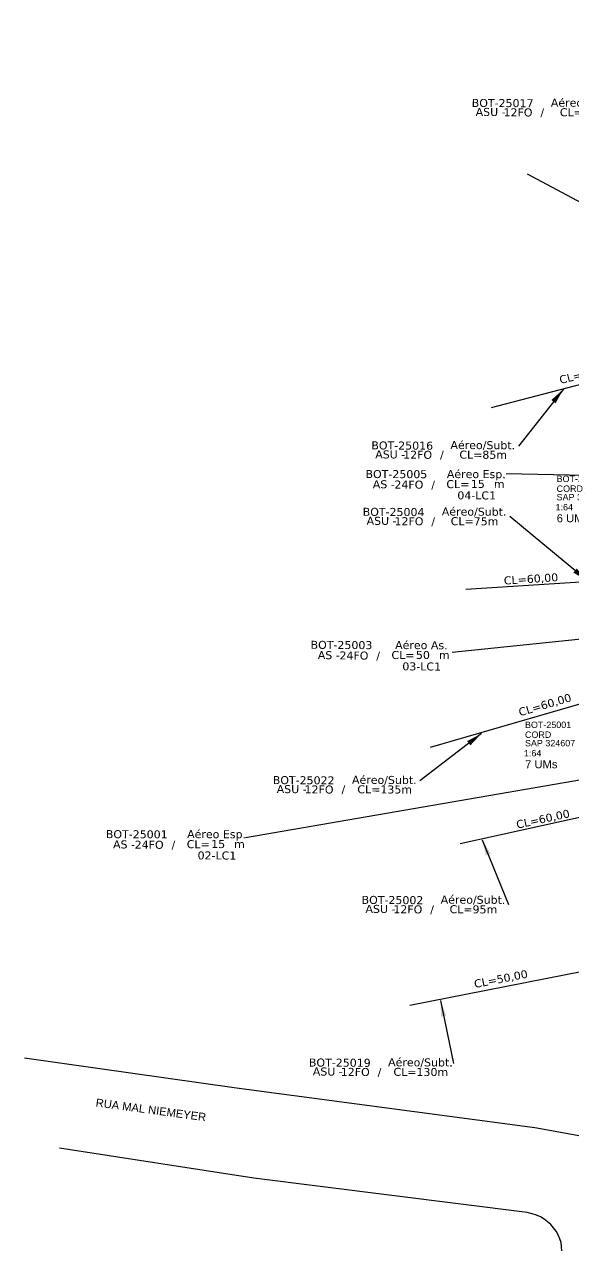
# Model space of a CAD drawing. Extents: x -89 to 749, y 705 to 1299.
# Drawn here: x 55.7 to 124.3, y 812.8 to 965.3 of the extents above; entities that cross this region are included whole.
import ezdxf
from ezdxf.enums import TextEntityAlignment as Align

# ---------------------------------------------------------------- set-up
doc = ezdxf.new("R2010")
doc.units = 0
doc.layers.add("20.0-LEGENDA DOS CDO'S", color=1, linetype='Continuous', lineweight=0)
doc.layers.add('Segmento Logradouro Texto', color=7, linetype='Continuous', lineweight=0)
for name, color, linetype in [('CAP a instalar', 1, 'Continuous'), ('celulas gpon', 7, 'Continuous'), ('label_cabos', 7, 'Continuous'), ('Legenda', 1, 'Continuous'), ('QUADRA', 7, 'Continuous')]:
    doc.layers.add(name, color=color, linetype=linetype)
doc.layers.add('EXTRA', color=50, linetype='Continuous', plot=False)
doc.styles.add('ARIAL', font='arial.ttf')
doc.styles.add('DIGICADE', font='arial.ttf')
doc.styles.add('siredit', font='verdana.ttf')
doc.linetypes.add('FENCELINE1', pattern='A,0.25,-0.1,[133,ltypeshp.shx,S=0.1,R=0,X=-0.1,Y=0],-0.1,1', length=1.45)
doc.dimstyles.new('CC', dxfattribs={"dimtxt": 1, "dimasz": 2, "dimexe": 0.18, "dimexo": 0.0625, "dimgap": 0.09, "dimtad": 0, "dimdec": 0, "dimrnd": 1, "dimzin": 0, "dimdsep": 46, "dimtxsty": 'siredit', "dimblk": 'NONE', "dimcen": 0, "dimse1": 1, "dimse2": 1, "dimsd1": 1, "dimsd2": 1, "dimclrt": 7, "dimadec": 0, "dimazin": 0, "dimtfac": 1, "dimtdec": 0, "dimtofl": 0, "dimtmove": 0, "dimatfit": 3, "dimfxl": 0, "dimtolj": 1, "dimtzin": 0, "dimarcsym": 0})

# ---------------------------------------------------------------- blocks, each defined once
blk = doc.blocks.new('Inst CDOE-8 CAIXA DIST OPT CDOE 48F_8D C_SPL OPTAP')
at = {"layer": "20.0-LEGENDA DOS CDO'S", "color": 0}
for tag, p, style, flags in [('ID_ATIVIDADE', (0.12, 6.47), 'ARIAL', 3), ('FATOR', (7.92, 6.47), 'ARIAL', 1), ('QTDE', (0.23, -0.97), 'DIGICADE', 3)]:
    blk.add_attdef(tag, p, '', height=0.8, rotation=0.118, dxfattribs=dict(at, style=style, flags=flags))
at = {"layer": "20.0-LEGENDA DOS CDO'S", "color": 0, "style": 'ARIAL'}
for tag, p, height in [('CORDOALHA', (0.12, 4.02), 0.8), ('FID', (0.12, 5.25), 0.8), ('SAP', (0.12, 2.96), 0.8), ('1:XX', (-0.01, 1.7), 0.8), ('UMS', (0.14, 0.22), 1)]:
    blk.add_attdef(tag, p, '', height=height, rotation=0.118, dxfattribs=at)
blk.add_attdef('FIBRAS_UTILIZADAS', text='', height=0.8, rotation=0.118, dxfattribs=at).set_placement((13.48, 5.26), align=Align.CENTER)
blk = doc.blocks.new('Inst CB ESP CFOA-SM-AS-80-TS-24')
at = {"layer": 'label_cabos', "color": 0, "style": 'siredit'}
for tag, flags, p in [('ID_ATIVIDADE', 3, (1.31, 2.67)), ('FATOR', 1, (11.56, 2.55))]:
    blk.add_attdef(tag, text='', height=1, rotation=359.69, dxfattribs=dict(at, flags=flags)).set_placement(p, align=Align.MIDDLE_CENTER)
for tag, p in [('DESTINO_CABO', (3.13, 1.26)), ('TIPO_CABO', (13.11, 1.24)), ('TIPO_CABO', (1.76, 0)), ('CABO', (4.69, -0.05)), ('/', (7.71, -0.05)), ('LANCE', (10.81, 0)), ('UND', (15.96, 0)), ('FID', (13.15, -1.41))]:
    blk.add_attdef(tag, text='', height=1, rotation=359.69, dxfattribs=at).set_placement(p, align=Align.MIDDLE_CENTER)
blk.add_attdef('QTDE', (12.43, -0.47), '', height=1, rotation=359.69, dxfattribs=at)
blk = doc.blocks.new('_None')
blk = doc.blocks.new('LEGENDA DOS CABOS')
at = {"layer": 'EXTRA', "color": 0, "style": 'siredit'}
for tag, p in [('ID', (4.6, 0.97)), ('XX', (9.03, 0.97))]:
    blk.add_attdef(tag, text='', height=0.48, rotation=359.69, dxfattribs=at).set_placement(p, align=Align.MIDDLE_CENTER)
at = {"layer": 'Legenda', "color": 0, "style": 'siredit'}
for tag, p in [('TIPO_CABO', (1.31, 0)), ('CABO', (4.69, -0.05)), ('/', (6.81, -0.05)), ('METROS', (10.03, -0.05))]:
    blk.add_attdef(tag, text='', height=0.8, rotation=359.69, dxfattribs=at).set_placement(p, align=Align.MIDDLE_CENTER)
blk = doc.blocks.new('Inst CB AS CFOA-SM-AS-80-TS-24')
at = {"layer": 'label_cabos', "color": 0, "style": 'siredit'}
for tag, flags, p in [('ID_ATIVIDADE', 3, (1.31, 2.67)), ('FATOR', 1, (11.56, 2.55))]:
    blk.add_attdef(tag, text='', height=1, rotation=359.69, dxfattribs=dict(at, flags=flags)).set_placement(p, align=Align.MIDDLE_CENTER)
for tag, p in [('DESTINO_CABO', (3.13, 1.26)), ('TIPO_CABO', (13.11, 1.24)), ('TIPO_CABO', (1.76, 0)), ('CABO', (4.69, -0.05)), ('/', (7.71, -0.05)), ('LANCE', (10.81, 0)), ('UND', (15.96, 0)), ('FID', (13.15, -1.41))]:
    blk.add_attdef(tag, text='', height=1, rotation=359.69, dxfattribs=at).set_placement(p, align=Align.MIDDLE_CENTER)
blk.add_attdef('QTDE', (12.43, -0.47), '', height=1, rotation=359.69, dxfattribs=at)

msp = doc.modelspace()

# ---------------------------------------------------------------- linework, layer by layer
at = {"layer": 'CAP a instalar', "color": 8, "linetype": 'FENCELINE1', "ltscale": 5}
for points in [[(118.49, 946.66), (135.3, 937.71), (146.61, 933.13)], [(145.38, 931.85), (136.64, 923.37), (114, 917.45)], [(110.84, 894.79), (132.99, 896.19), (140.61, 905.91)], [(106.44, 875.03), (140.47, 884.91), (142.37, 864.55)], [(135.45, 868.53), (110.12, 862.97)], [(154.72, 831.8), (151.89, 834.55), (140.72, 845.1), (136.75, 824.66), (127.55, 825.27), (128, 847.53), (103.84, 842.76)]]:
    msp.add_lwpolyline(points, dxfattribs=at)
at = {"layer": 'QUADRA', "color": 4}
for points in [[(55.71, 836.23), (82.19, 832.47), (119.47, 827.51), (125.19, 826.47), (125.7, 826.51), (126.11, 826.77), (126.34, 827.24), (134.09, 876.5), (141.25, 925.95), (146.85, 965.35)], [(55.71, 836.23), (82.19, 832.47), (119.47, 827.51), (125.19, 826.47), (125.7, 826.51), (126.11, 826.77), (126.34, 827.24), (134.09, 876.5), (141.25, 925.95), (146.83, 965.23)], [(121.54, 802.59), (122.82, 811.59), (122.85, 812.11), (122.81, 812.62), (122.73, 813.13), (122.57, 813.62), (122.37, 814.1), (122.11, 814.55), (121.81, 814.98), (121.46, 815.38), (121.06, 815.74), (120.63, 816.06), (120.16, 816.34), (119.66, 816.57), (119.14, 816.75), (118.52, 816.89), (84.36, 821.2), (60.08, 824.93)], [(121.54, 802.59), (122.82, 811.59), (122.85, 812.11), (122.81, 812.62), (122.73, 813.13), (122.57, 813.62), (122.37, 814.1), (122.11, 814.55), (121.81, 814.98), (121.46, 815.38), (121.06, 815.74), (120.63, 816.06), (120.16, 816.34), (119.66, 816.57), (119.14, 816.75), (118.52, 816.89), (84.36, 821.2), (60.08, 824.93)]]:
    msp.add_lwpolyline(points, dxfattribs=at)

# ---------------------------------------------------------------- block references
at = {"layer": "20.0-LEGENDA DOS CDO'S", "color": 7, "lineweight": 0}
for p, values in [((122.06, 902.92), {'FID': 'BOT-25003', 'CORDOALHA': 'CORD', 'SAP': 'SAP 324607', '1:XX': '1:64', 'UMS': '6 UMs', 'FIBRAS_UTILIZADAS': '(8/0)'}), ((118.11, 872.18), {'FID': 'BOT-25001', 'CORDOALHA': 'CORD', 'SAP': 'SAP 324607', '1:XX': '1:64', 'UMS': '7 UMs', 'FIBRAS_UTILIZADAS': '(8/0)'})]:
    msp.add_blockref('Inst CDOE-8 CAIXA DIST OPT CDOE 48F_8D C_SPL OPTAP', p, dxfattribs=at).add_auto_attribs(values)
at = {"layer": 'label_cabos', "color": 0, "lineweight": 0}
ref = msp.add_blockref('LEGENDA DOS CABOS', (111.2, 953.89), dxfattribs=at)
ref.add_attrib('ID', 'BOT-25017', dxfattribs={"color": 0, "height": 1, "rotation": 359.69, "style": 'siredit'}).set_placement((115.44, 955.52), align=Align.MIDDLE_CENTER)
ref.add_attrib('CABO', '12FO', dxfattribs={"color": 0, "height": 1, "rotation": 359.69, "style": 'siredit'}).set_placement((117.36, 954.36), align=Align.MIDDLE_CENTER)
ref.add_attrib('METROS', 'CL=85m', dxfattribs={"color": 0, "height": 1, "rotation": 359.69, "style": 'siredit'}).set_placement((125.56, 954.36), align=Align.MIDDLE_CENTER)
ref.add_attrib('XX', 'Aéreo/Subt.', dxfattribs={"color": 0, "height": 1, "rotation": 359.69, "style": 'siredit'}).set_placement((125.5, 955.56), align=Align.MIDDLE_CENTER)
ref.add_attrib('/', '/', dxfattribs={"color": 0, "height": 1, "rotation": 359.69, "style": 'siredit'}).set_placement((120.39, 954.36), align=Align.MIDDLE_CENTER)
ref.add_attrib('TIPO_CABO', 'ASU -', dxfattribs={"color": 0, "height": 1, "rotation": 359.69, "style": 'siredit'}).set_placement((113.94, 954.41), align=Align.MIDDLE_CENTER)
ref = msp.add_blockref('LEGENDA DOS CABOS', (98.66, 911.1), dxfattribs=at)
ref.add_attrib('ID', 'BOT-25016', dxfattribs={"color": 0, "height": 1, "rotation": 359.69, "style": 'siredit'}).set_placement((102.9, 912.73), align=Align.MIDDLE_CENTER)
ref.add_attrib('CABO', '12FO', dxfattribs={"color": 0, "height": 1, "rotation": 359.69, "style": 'siredit'}).set_placement((104.82, 911.58), align=Align.MIDDLE_CENTER)
ref.add_attrib('METROS', 'CL=85m', dxfattribs={"color": 0, "height": 1, "rotation": 359.69, "style": 'siredit'}).set_placement((113.01, 911.58), align=Align.MIDDLE_CENTER)
ref.add_attrib('XX', 'Aéreo/Subt.', dxfattribs={"color": 0, "height": 1, "rotation": 359.69, "style": 'siredit'}).set_placement((112.96, 912.78), align=Align.MIDDLE_CENTER)
ref.add_attrib('/', '/', dxfattribs={"color": 0, "height": 1, "rotation": 359.69, "style": 'siredit'}).set_placement((107.85, 911.58), align=Align.MIDDLE_CENTER)
ref.add_attrib('TIPO_CABO', 'ASU -', dxfattribs={"color": 0, "height": 1, "rotation": 359.69, "style": 'siredit'}).set_placement((101.4, 911.62), align=Align.MIDDLE_CENTER)
at = {"layer": 'label_cabos'}
ref = msp.add_blockref('Inst CB ESP CFOA-SM-AS-80-TS-24', (99.05, 907.89), dxfattribs=dict(at, rotation=0.1315642785740551))
ref.add_attrib('DESTINO_CABO', 'BOT-25005', dxfattribs={"color": 0, "height": 1, "rotation": 359.8216, "style": 'siredit'}).set_placement((102.17, 909.16), align=Align.MIDDLE_CENTER)
ref.add_attrib('TIPO_CABO', 'Aéreo Esp.', dxfattribs={"color": 0, "height": 1, "rotation": 359.8216, "style": 'siredit'}).set_placement((112.15, 909.16), align=Align.MIDDLE_CENTER)
ref.add_attrib('CABO', '24FO', dxfattribs={"color": 0, "height": 1, "rotation": 359.8216, "style": 'siredit'}).set_placement((103.73, 907.85), align=Align.MIDDLE_CENTER)
ref.add_attrib('/', '/', dxfattribs={"color": 0, "height": 1, "rotation": 359.8216, "style": 'siredit'}).set_placement((106.76, 907.85), align=Align.MIDDLE_CENTER)
ref.add_attrib('TIPO_CABO', 'AS - ', dxfattribs={"color": 0, "height": 1, "rotation": 359.8216, "style": 'siredit'}).set_placement((100.81, 907.89), align=Align.MIDDLE_CENTER)
ref.add_attrib('FID', '04-LC1', dxfattribs={"color": 0, "height": 1, "rotation": 359.8216, "style": 'siredit'}).set_placement((112.2, 906.5), align=Align.MIDDLE_CENTER)
ref.add_attrib('LANCE', 'CL=', dxfattribs={"color": 0, "height": 1, "rotation": 359.8216, "style": 'siredit'}).set_placement((109.85, 907.91), align=Align.MIDDLE_CENTER)
ref.add_attrib('QTDE', '15', (111.47, 907.44), dxfattribs={"color": 0, "height": 1, "rotation": 359.8216, "style": 'siredit'})
ref.add_attrib('UND', 'm', dxfattribs={"color": 0, "height": 1, "rotation": 359.8216, "style": 'siredit'}).set_placement((115.01, 907.92), align=Align.MIDDLE_CENTER)
at = {"layer": 'label_cabos', "color": 0, "lineweight": 0}
ref = msp.add_blockref('LEGENDA DOS CABOS', (97.58, 902.8), dxfattribs=at)
ref.add_attrib('ID', 'BOT-25004', dxfattribs={"color": 0, "height": 1, "rotation": 359.69, "style": 'siredit'}).set_placement((101.82, 904.43), align=Align.MIDDLE_CENTER)
ref.add_attrib('CABO', '12FO', dxfattribs={"color": 0, "height": 1, "rotation": 359.69, "style": 'siredit'}).set_placement((103.74, 903.27), align=Align.MIDDLE_CENTER)
ref.add_attrib('METROS', 'CL=75m', dxfattribs={"color": 0, "height": 1, "rotation": 359.69, "style": 'siredit'}).set_placement((111.93, 903.27), align=Align.MIDDLE_CENTER)
ref.add_attrib('XX', 'Aéreo/Subt.', dxfattribs={"color": 0, "height": 1, "rotation": 359.69, "style": 'siredit'}).set_placement((111.88, 904.47), align=Align.MIDDLE_CENTER)
ref.add_attrib('/', '/', dxfattribs={"color": 0, "height": 1, "rotation": 359.69, "style": 'siredit'}).set_placement((106.77, 903.27), align=Align.MIDDLE_CENTER)
ref.add_attrib('TIPO_CABO', 'ASU -', dxfattribs={"color": 0, "height": 1, "rotation": 359.69, "style": 'siredit'}).set_placement((100.32, 903.32), align=Align.MIDDLE_CENTER)
at = {"layer": 'label_cabos'}
ref = msp.add_blockref('Inst CB AS CFOA-SM-AS-80-TS-24', (92.18, 886.55), dxfattribs=at)
ref.add_attrib('DESTINO_CABO', 'BOT-25003', dxfattribs={"color": 0, "height": 1, "rotation": 359.69, "style": 'siredit'}).set_placement((95.31, 887.81), align=Align.MIDDLE_CENTER)
ref.add_attrib('TIPO_CABO', 'Aéreo As.', dxfattribs={"color": 0, "height": 1, "rotation": 359.69, "style": 'siredit'}).set_placement((105.29, 887.79), align=Align.MIDDLE_CENTER)
ref.add_attrib('CABO', '24FO', dxfattribs={"color": 0, "height": 1, "rotation": 359.69, "style": 'siredit'}).set_placement((96.87, 886.49), align=Align.MIDDLE_CENTER)
ref.add_attrib('/', '/', dxfattribs={"color": 0, "height": 1, "rotation": 359.69, "style": 'siredit'}).set_placement((99.9, 886.49), align=Align.MIDDLE_CENTER)
ref.add_attrib('TIPO_CABO', 'AS - ', dxfattribs={"color": 0, "height": 1, "rotation": 359.69, "style": 'siredit'}).set_placement((93.94, 886.54), align=Align.MIDDLE_CENTER)
ref.add_attrib('FID', '03-LC1', dxfattribs={"color": 0, "height": 1, "rotation": 359.69, "style": 'siredit'}).set_placement((105.33, 885.13), align=Align.MIDDLE_CENTER)
ref.add_attrib('LANCE', 'CL=', dxfattribs={"color": 0, "height": 1, "rotation": 359.69, "style": 'siredit'}).set_placement((102.99, 886.55), align=Align.MIDDLE_CENTER)
ref.add_attrib('QTDE', '50', (104.61, 886.07), dxfattribs={"color": 0, "height": 1, "rotation": 359.69, "style": 'siredit'})
ref.add_attrib('UND', 'm', dxfattribs={"color": 0, "height": 1, "rotation": 359.69, "style": 'siredit'}).set_placement((108.15, 886.55), align=Align.MIDDLE_CENTER)
at = {"layer": 'label_cabos', "color": 0, "lineweight": 0}
ref = msp.add_blockref('LEGENDA DOS CABOS', (86.35, 869.28), dxfattribs=at)
ref.add_attrib('ID', 'BOT-25022', dxfattribs={"color": 0, "height": 1, "rotation": 359.69, "style": 'siredit'}).set_placement((90.59, 870.91), align=Align.MIDDLE_CENTER)
ref.add_attrib('CABO', '12FO', dxfattribs={"color": 0, "height": 1, "rotation": 359.69, "style": 'siredit'}).set_placement((92.51, 869.76), align=Align.MIDDLE_CENTER)
ref.add_attrib('METROS', 'CL=135m', dxfattribs={"color": 0, "height": 1, "rotation": 359.69, "style": 'siredit'}).set_placement((100.71, 869.76), align=Align.MIDDLE_CENTER)
ref.add_attrib('XX', 'Aéreo/Subt.', dxfattribs={"color": 0, "height": 1, "rotation": 359.69, "style": 'siredit'}).set_placement((100.66, 870.95), align=Align.MIDDLE_CENTER)
ref.add_attrib('/', '/', dxfattribs={"color": 0, "height": 1, "rotation": 359.69, "style": 'siredit'}).set_placement((95.54, 869.76), align=Align.MIDDLE_CENTER)
ref.add_attrib('TIPO_CABO', 'ASU -', dxfattribs={"color": 0, "height": 1, "rotation": 359.69, "style": 'siredit'}).set_placement((89.09, 869.8), align=Align.MIDDLE_CENTER)
at = {"layer": 'label_cabos'}
ref = msp.add_blockref('Inst CB ESP CFOA-SM-AS-80-TS-24', (66.61, 862.89), dxfattribs=dict(at, rotation=0.1315642785740551))
ref.add_attrib('DESTINO_CABO', 'BOT-25001', dxfattribs={"color": 0, "height": 1, "rotation": 359.8216, "style": 'siredit'}).set_placement((69.74, 864.16), align=Align.MIDDLE_CENTER)
ref.add_attrib('TIPO_CABO', 'Aéreo Esp.', dxfattribs={"color": 0, "height": 1, "rotation": 359.8216, "style": 'siredit'}).set_placement((79.71, 864.17), align=Align.MIDDLE_CENTER)
ref.add_attrib('CABO', '24FO', dxfattribs={"color": 0, "height": 1, "rotation": 359.8216, "style": 'siredit'}).set_placement((71.29, 862.85), align=Align.MIDDLE_CENTER)
ref.add_attrib('/', '/', dxfattribs={"color": 0, "height": 1, "rotation": 359.8216, "style": 'siredit'}).set_placement((74.32, 862.86), align=Align.MIDDLE_CENTER)
ref.add_attrib('TIPO_CABO', 'AS - ', dxfattribs={"color": 0, "height": 1, "rotation": 359.8216, "style": 'siredit'}).set_placement((68.37, 862.89), align=Align.MIDDLE_CENTER)
ref.add_attrib('FID', '02-LC1', dxfattribs={"color": 0, "height": 1, "rotation": 359.8216, "style": 'siredit'}).set_placement((79.76, 861.51), align=Align.MIDDLE_CENTER)
ref.add_attrib('LANCE', 'CL=', dxfattribs={"color": 0, "height": 1, "rotation": 359.8216, "style": 'siredit'}).set_placement((77.42, 862.92), align=Align.MIDDLE_CENTER)
ref.add_attrib('QTDE', '15', (79.04, 862.44), dxfattribs={"color": 0, "height": 1, "rotation": 359.8216, "style": 'siredit'})
ref.add_attrib('UND', 'm', dxfattribs={"color": 0, "height": 1, "rotation": 359.8216, "style": 'siredit'}).set_placement((82.57, 862.93), align=Align.MIDDLE_CENTER)
at = {"layer": 'label_cabos', "color": 0, "lineweight": 0}
ref = msp.add_blockref('LEGENDA DOS CABOS', (97.44, 854.31), dxfattribs=at)
ref.add_attrib('ID', 'BOT-25002', dxfattribs={"color": 0, "height": 1, "rotation": 359.69, "style": 'siredit'}).set_placement((101.68, 855.94), align=Align.MIDDLE_CENTER)
ref.add_attrib('CABO', '12FO', dxfattribs={"color": 0, "height": 1, "rotation": 359.69, "style": 'siredit'}).set_placement((103.6, 854.78), align=Align.MIDDLE_CENTER)
ref.add_attrib('METROS', 'CL=95m', dxfattribs={"color": 0, "height": 1, "rotation": 359.69, "style": 'siredit'}).set_placement((111.79, 854.78), align=Align.MIDDLE_CENTER)
ref.add_attrib('XX', 'Aéreo/Subt.', dxfattribs={"color": 0, "height": 1, "rotation": 359.69, "style": 'siredit'}).set_placement((111.74, 855.98), align=Align.MIDDLE_CENTER)
ref.add_attrib('/', '/', dxfattribs={"color": 0, "height": 1, "rotation": 359.69, "style": 'siredit'}).set_placement((106.63, 854.78), align=Align.MIDDLE_CENTER)
ref.add_attrib('TIPO_CABO', 'ASU -', dxfattribs={"color": 0, "height": 1, "rotation": 359.69, "style": 'siredit'}).set_placement((100.18, 854.83), align=Align.MIDDLE_CENTER)
ref = msp.add_blockref('LEGENDA DOS CABOS', (90.86, 833.99), dxfattribs=at)
ref.add_attrib('ID', 'BOT-25019', dxfattribs={"color": 0, "height": 1, "rotation": 359.69, "style": 'siredit'}).set_placement((95.1, 835.62), align=Align.MIDDLE_CENTER)
ref.add_attrib('CABO', '12FO', dxfattribs={"color": 0, "height": 1, "rotation": 359.69, "style": 'siredit'}).set_placement((97.03, 834.46), align=Align.MIDDLE_CENTER)
ref.add_attrib('METROS', 'CL=130m', dxfattribs={"color": 0, "height": 1, "rotation": 359.69, "style": 'siredit'}).set_placement((105.22, 834.46), align=Align.MIDDLE_CENTER)
ref.add_attrib('XX', 'Aéreo/Subt.', dxfattribs={"color": 0, "height": 1, "rotation": 359.69, "style": 'siredit'}).set_placement((105.17, 835.66), align=Align.MIDDLE_CENTER)
ref.add_attrib('/', '/', dxfattribs={"color": 0, "height": 1, "rotation": 359.69, "style": 'siredit'}).set_placement((100.06, 834.46), align=Align.MIDDLE_CENTER)
ref.add_attrib('TIPO_CABO', 'ASU -', dxfattribs={"color": 0, "height": 1, "rotation": 359.69, "style": 'siredit'}).set_placement((93.6, 834.51), align=Align.MIDDLE_CENTER)

# ---------------------------------------------------------------- texts
at = {"layer": 'celulas gpon', "style": 'siredit'}
for s, rotation, p in [('CL=60,00', 13.9118, (122.66, 920.42)), ('CL=60,00', 3.7203, (115.62, 895.35)), ('CL=60,00', 16.464, (117.6, 878.89)), ('CL=60,00', 12.4072, (117.26, 864.85)), ('CL=50,00', 11.2116, (111.98, 844.94))]:
    msp.add_text(s, height=1, rotation=rotation, dxfattribs=at).set_placement(p)
at = {"layer": 'Segmento Logradouro Texto', "linetype": 'Continuous', "insert": (64.7, 831.15), "char_height": 1, "width": 14.1733, "attachment_point": 1, "rotation": 352.3079, "style": 'DIGICADE'}
msp.add_mtext('\\fArial|b0|i0|c0|p34;\\W1.0000000000;\\T1.0000000000;\\o\\lRUA MAL NIEMEYER', dxfattribs=at)
msp.add_mtext('\\fArial|b0|i0|c0|p34;\\W1.0000000000;\\T1.0000000000;\\o\\lRUA MAL NIEMEYER', dxfattribs=at)

# ---------------------------------------------------------------- leaders
at = {"layer": 'label_cabos'}
for points in [[(123.03, 919.78), (117.4, 912.64)], [(140.93, 908.66), (115.89, 909.21)], [(126.02, 895.83), (116.32, 903.86)], [(138.75, 889.94), (109.15, 886.86)], [(112.8, 876.75), (105.09, 870.82)], [(136.51, 872.88), (83.32, 863.73)], [(112.88, 863.47), (116.18, 855.37)], [(107.67, 843.39), (109.29, 835.53)]]:
    msp.add_leader(points, dimstyle='CC', override={"dimgap": 0.09, "dimtad": 0}, dxfattribs=at)

doc.saveas('drawing.dxf')
